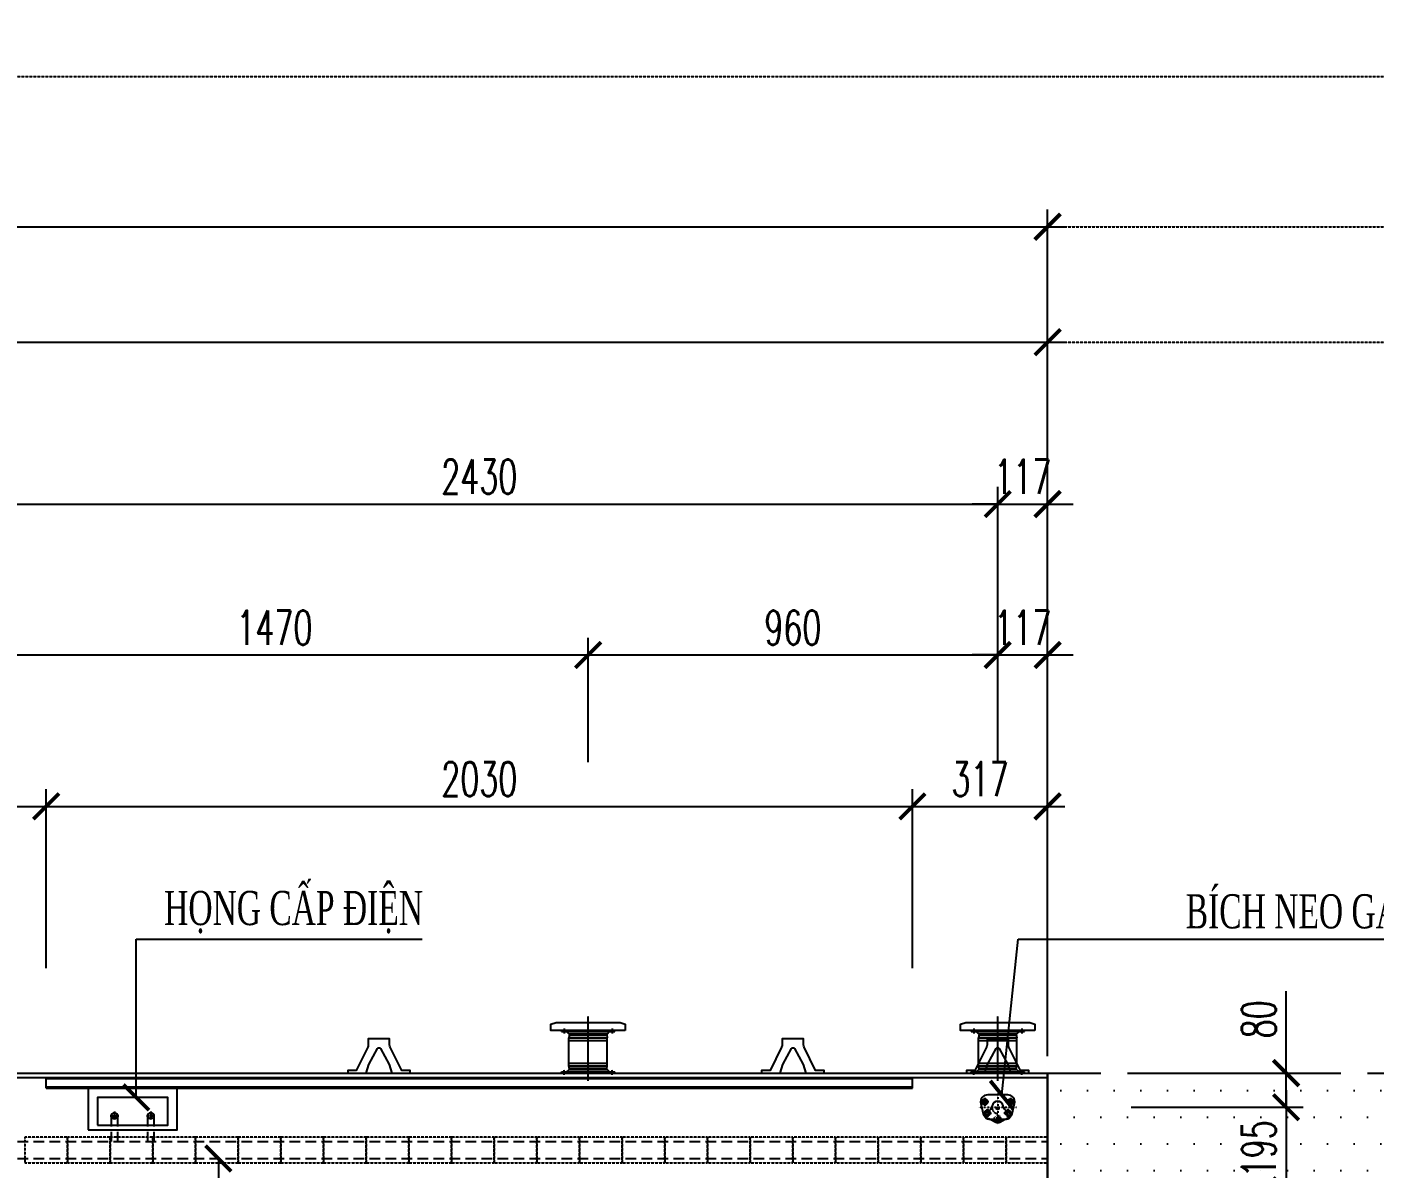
# Model space of a CAD drawing. Extents: x -64479 to 90650, y -38385 to 38270.
# Drawn here: x -30329 to -27172, y 24756 to 27430 of the extents above; entities that cross this region are included whole.
import ezdxf
from ezdxf.enums import TextEntityAlignment as Align

# ---------------------------------------------------------------- set-up
doc = ezdxf.new("R2010")
doc.units = 0
doc.header["$MEASUREMENT"] = 0
for name, pattern in [('CENTER', [2, 1.25, -0.25, 0.25, -0.25]), ('CENTER2', [1.125, 0.75, -0.125, 0.125, -0.125]), ('HIDDEN', [0.375, 0.25, -0.125])]:
    doc.linetypes.add(name, pattern=pattern)
doc.layers.get('0').update_dxf_attribs({"linetype": 'CONTINUOUS'})
for name, color, linetype in [('BELT', 6, 'CONTINUOUS'), ('BORDER', 2, 'CONTINUOUS'), ('CENTER', 9, 'CENTER2'), ('Dam', 4, 'CONTINUOUS'), ('Demtau1', 22, 'CONTINUOUS'), ('DIMENSION', 4, 'CONTINUOUS'), ('GCS', 5, 'CONTINUOUS'), ('HIDDEN', 4, 'HIDDEN'), ('N-_OTHRFNDR-', 8, 'CONTINUOUS'), ('TEXT', 3, 'CONTINUOUS'), ('TIM', 8, 'CENTER')]:
    doc.layers.add(name, color=color, linetype=linetype)
doc.styles.add('DIM', font='romans.shx', dxfattribs={"width": 0.65})
doc.styles.add('THUONG', font='vntimeh.shx')
doc.dimstyles.new('400.Ph', dxfattribs={"dimscale": 400, "dimtxt": 0.2, "dimasz": 0.15, "dimexe": 0.1, "dimexo": 0.1, "dimgap": 0.06, "dimtad": 1, "dimdec": 0, "dimzin": 0, "dimdsep": 46, "dimtxsty": 'DIM', "dimblk": 'ARCHTICK', "dimcen": 0.15, "dimdle": 0.1, "dimclrd": 256, "dimclre": 7, "dimclrt": 6, "dimadec": 0, "dimazin": 0, "dimtfac": 1, "dimtdec": 0, "dimtix": 1, "dimtmove": 0, "dimatfit": 3, "dimldrblk": 'ARCHTICK', "dimfxl": 1, "dimtolj": 1, "dimtzin": 0, "dimarcsym": 0})

# ---------------------------------------------------------------- blocks, each defined once
blk = doc.blocks.new('_ArchTick')
at = {"color": 0, "linetype": 'ByBlock', "const_width": 0.15}
blk.add_lwpolyline([(-0.5, -0.5), (0.5, 0.5)], dxfattribs=at)
blk = doc.blocks.new('*D59')
at = {"layer": 'DIMENSION', "lineweight": -2}
for p, q in [((-27378.21529452159, 24978.20386482008), (-27378.21529452159, 25170.39434101056)), ((-27378.21529452159, 24898.20386482007), (-27378.21529452159, 25018.20386482008))]:
    blk.add_line(p, q, dxfattribs=at)
at = {"layer": 'DIMENSION', "color": 7, "lineweight": -2}
for p, q in [((-27741.42805561714, 24978.20386482008), (-27338.21529452159, 24978.20386482008)), ((-27741.42805561714, 24898.20386482007), (-27338.21529452159, 24898.20386482007))]:
    blk.add_line(p, q, dxfattribs=at)
at = {"layer": 'DIMENSION', "lineweight": -2, "xscale": 60, "yscale": 60, "zscale": 60}
for p, rotation in [((-27378.21529452159, 24978.20386482008), 90), ((-27378.21529452159, 24898.20386482007), 270)]:
    blk.add_blockref('_ArchTick', p, dxfattribs=dict(at, rotation=rotation))
at = {"layer": 'DIMENSION', "color": 6, "insert": (-27442.21529452159, 25104.29910291531), "char_height": 80, "attachment_point": 5, "rotation": 90, "style": 'DIM'}
blk.add_mtext('\\A1;80', dxfattribs=at)
blk = doc.blocks.new('*D60')
at = {"layer": 'DIMENSION', "lineweight": -2}
blk.add_line((-27378.21529452159, 24938.20386482007), (-27378.21529452159, 24663.20386482016), dxfattribs=at)
at = {"layer": 'DIMENSION', "color": 7, "lineweight": -2}
for p, q in [((-27741.42805561714, 24898.20386482007), (-27338.21529452159, 24898.20386482007)), ((-27741.42805561714, 24703.20386482016), (-27338.21529452159, 24703.20386482016))]:
    blk.add_line(p, q, dxfattribs=at)
at = {"layer": 'DIMENSION', "lineweight": -2, "xscale": 60, "yscale": 60, "zscale": 60}
for p, rotation in [((-27378.21529452159, 24898.20386482007), 90), ((-27378.21529452159, 24703.20386482016), 270)]:
    blk.add_blockref('_ArchTick', p, dxfattribs=dict(at, rotation=rotation))
at = {"layer": 'DIMENSION', "color": 6, "insert": (-27442.2152945216, 24800.70386482011), "char_height": 80, "attachment_point": 5, "rotation": 90, "style": 'DIM'}
blk.add_mtext('\\A1;195', dxfattribs=at)
blk = doc.blocks.new('A$C42EA4546')
at = {"layer": 'BELT'}
blk.add_lwpolyline([(311.8807818362256, 322.9667530239676, 0.842705292243181), (568.1192321408598, 322.9667530239676, -0.2657271446438246), (681.838365442949, 460.8197275729034, 0.8337790845266461), (650.0000069885427, 635.0000039500155), (230.0000069885427, 635.0000039500301, 0.8337790845266461), (198.1616485341364, 460.8197275729034, -0.2657271446438246)], format="xyb", close=True, dxfattribs=at)
for points in [[(618.0809530322877, 635.0000039500228), (486.1934488722327, 703.6914123667084, 0.2448094604375834), (393.8065651048528, 703.6914123667084), (261.9190609448269, 635.0000039500301, 0.2176464399014441)], [(144.534847082381, 573.2082729897156, 0.189585647641808), (102.7115378980088, 513.1290718521195), (44.47403298916469, 268.1629659884929, 0.4843508722326587), (205.0000069885427, 65.00000395001553)], [(205.0000069885427, 65.00000395001553), (675.0000069885427, 65.00000395001553, 0.4843508722326554), (835.5259809879207, 268.1629659884929), (777.2884760790766, 513.1290718521195, 0.1895856476418757), (735.4651668946753, 573.2082729897229)]]:
    blk.add_lwpolyline(points, format="xyb", dxfattribs=at)
at = {"layer": 'BORDER'}
for centre, radius in [((440.0000069885427, 380.0000039500155), 25), ((140.0000069885427, 230.0000039500155), 68), ((140.0000069885427, 230.0000039500155), 34), ((740.0000069885427, 230.0000039500155), 68), ((740.0000069885427, 230.0000039500155), 34)]:
    blk.add_circle(centre, radius, dxfattribs=at)
for centre, radius, start, end in [((440.0000069885427, 615.0000039500155), 68, 18.20995686428279, 161.7900431357028), ((440.0000069885427, 615.0000039500155), 34, 38.68218745351337, 141.3178125464785), ((200.0000069885427, 490.0000039500155), 68, 151.9539922459866, 307.3555921914679), ((200.0000069885427, 490.0000039500155), 34, 203.19040068203, 277.9750208505151), ((680.0000069885427, 490.0000039500155), 68, 232.6444078085321, 28.04600775401338), ((680.0000069885427, 490.0000039500155), 34, 262.0249791494849, 336.8095993179707), ((680.0000069885427, 490.0000039500155), 34, 262.0249791494849, 336.8095993179707)]:
    blk.add_arc(centre, radius, start, end, dxfattribs=at)
at = {"layer": 'CENTER'}
for p, q in [((440.0000069885427, 3.9500155253e-06), (440.0000069885427, 750.0000039500155)), ((880.0000069885427, 355.0000039500155), (6.9885427365e-06, 355.0000039500155)), ((104.0000069885427, 490.0000039500155), (296.0000069885428, 490.0000039500155)), ((140.0000069885427, 134.0000039500155), (140.0000069885427, 326.0000039500155)), ((200.0000069885427, 394.0000039500155), (200.0000069885427, 586.0000039500155)), ((344.0000069885428, 615.0000039500155), (536.0000069885427, 615.0000039500155)), ((776.0000069885427, 490.0000039500155), (584.0000069885427, 490.0000039500155)), ((680.0000069885427, 394.0000039500155), (680.0000069885427, 586.0000039500155)), ((740.0000069885427, 134.0000039500155), (740.0000069885427, 326.0000039500155)), ((236.0000069885427, 230.0000039500155), (44.00000698854273, 230.0000039500155)), ((644.0000069885427, 230.0000039500155), (836.0000069885426, 230.0000039500155))]:
    blk.add_line(p, q, dxfattribs=at)
at = {"layer": 'CENTER', "ltscale": 0.5}
blk.add_line((488.0000069885427, 380.0000039500155), (392.0000069885428, 380.0000039500155), dxfattribs=at)
at = {"layer": 'HIDDEN'}
for points in [[(261.9190609448269, 635.0000039500301), (153.8065651048527, 578.6914123667084, 0.0269488130540499), (144.534847082381, 573.2082729897156)], [(735.4651668946753, 573.2082729897229, 0.0269488130539793), (726.1934488722326, 578.6914123667084), (618.0809530322877, 635.0000039500228, 0.2448094604375834)]]:
    blk.add_lwpolyline(points, format="xyb", dxfattribs=at)
for centre, radius, start, end in [((440.0000069885427, 615.0000039500155), 68, 161.7900431357028, 18.20995686428279), ((440.0000069885427, 615.0000039500155), 34, 141.3178125464785, 38.68218745351337), ((200.0000069885427, 490.0000039500155), 68, 307.3555921914679, 151.9539922459866), ((200.0000069885427, 490.0000039500155), 34, 277.9750208505151, 203.19040068203), ((435.6273797067551, 362.7370410726653), 138.3320887320399, 343.2917373517136, 88.18859940218906), ((680.0000069885427, 490.0000039500155), 68, 28.04600775401338, 232.6444078085321), ((680.0000069885427, 490.0000039500155), 34, 336.8095993179707, 262.0249791494849)]:
    blk.add_arc(centre, radius, start, end, dxfattribs=at)
blk = doc.blocks.new('*D282')
at = {"layer": 'DIMENSION', "color": 7, "lineweight": -2}
for p, q in [((-30484.07362315731, 25707.14136621435), (-30484.07362315731, 25997.91137344873)), ((-29014.07362315731, 25707.14136621435), (-29014.07362315731, 25997.91137344873))]:
    blk.add_line(p, q, dxfattribs=at)
at = {"layer": 'DIMENSION', "lineweight": -2}
blk.add_line((-30524.07362315731, 25957.91137344873), (-28974.07362315731, 25957.91137344873), dxfattribs=at)
at = {"layer": 'DIMENSION', "lineweight": -2, "xscale": 60, "yscale": 60, "zscale": 60, "rotation": 180}
blk.add_blockref('_ArchTick', (-30484.07362315731, 25957.91137344873), dxfattribs=at)
at = {"layer": 'DIMENSION', "lineweight": -2, "xscale": 60, "yscale": 60, "zscale": 60}
blk.add_blockref('_ArchTick', (-29014.07362315731, 25957.91137344873), dxfattribs=at)
at = {"layer": 'DIMENSION', "color": 6, "insert": (-29749.07362315731, 26021.91137344874), "char_height": 80, "attachment_point": 5, "style": 'DIM'}
blk.add_mtext('\\A1;1470', dxfattribs=at)
blk = doc.blocks.new('*D283')
at = {"layer": 'DIMENSION', "color": 7, "lineweight": -2}
for p, q in [((-29014.07362315731, 25707.14136621435), (-29014.07362315731, 25997.91137344873)), ((-28054.07362315731, 25707.14136621435), (-28054.07362315731, 25997.91137344873))]:
    blk.add_line(p, q, dxfattribs=at)
at = {"layer": 'DIMENSION', "lineweight": -2}
blk.add_line((-29054.07362315731, 25957.91137344873), (-28014.07362315731, 25957.91137344873), dxfattribs=at)
at = {"layer": 'DIMENSION', "lineweight": -2, "xscale": 60, "yscale": 60, "zscale": 60, "rotation": 180}
blk.add_blockref('_ArchTick', (-29014.07362315731, 25957.91137344873), dxfattribs=at)
at = {"layer": 'DIMENSION', "lineweight": -2, "xscale": 60, "yscale": 60, "zscale": 60}
blk.add_blockref('_ArchTick', (-28054.07362315731, 25957.91137344873), dxfattribs=at)
at = {"layer": 'DIMENSION', "color": 6, "insert": (-28534.07362315731, 26021.91137344874), "char_height": 80, "attachment_point": 5, "style": 'DIM'}
blk.add_mtext('\\A1;960', dxfattribs=at)
blk = doc.blocks.new('*D284')
at = {"layer": 'DIMENSION', "color": 7, "lineweight": -2}
for p, q in [((-28054.07362315731, 25707.14136621435), (-28054.07362315731, 25997.91137344873)), ((-27937.0736231566, 25023.20386481669), (-27937.0736231566, 25997.91137344873))]:
    blk.add_line(p, q, dxfattribs=at)
at = {"layer": 'DIMENSION', "lineweight": -2}
for p, q in [((-28054.07362315731, 25957.91137344873), (-28114.07362315731, 25957.91137344873)), ((-28054.07362315731, 25957.91137344873), (-27937.0736231566, 25957.91137344873)), ((-27937.0736231566, 25957.91137344873), (-27877.0736231566, 25957.91137344873))]:
    blk.add_line(p, q, dxfattribs=at)
at = {"layer": 'DIMENSION', "lineweight": -2, "xscale": 60, "yscale": 60, "zscale": 60}
blk.add_blockref('_ArchTick', (-28054.07362315731, 25957.91137344873), dxfattribs=at)
at = {"layer": 'DIMENSION', "lineweight": -2, "xscale": 60, "yscale": 60, "zscale": 60, "rotation": 180}
blk.add_blockref('_ArchTick', (-27937.0736231566, 25957.91137344873), dxfattribs=at)
at = {"layer": 'DIMENSION', "color": 6, "insert": (-27995.57362315695, 26021.91137344874), "char_height": 80, "attachment_point": 5, "style": 'DIM'}
blk.add_mtext('\\A1;117', dxfattribs=at)
blk = doc.blocks.new('*D295')
at = {"layer": 'DIMENSION', "color": 7, "lineweight": -2}
for p, q in [((-30484.07362315731, 25997.91137344873), (-30484.07362315731, 26351.62059013511)), ((-28054.07362315731, 25997.91137344873), (-28054.07362315731, 26351.62059013511))]:
    blk.add_line(p, q, dxfattribs=at)
at = {"layer": 'DIMENSION', "lineweight": -2}
blk.add_line((-30524.07362315731, 26311.62059013511), (-28014.07362315731, 26311.62059013511), dxfattribs=at)
at = {"layer": 'DIMENSION', "lineweight": -2, "xscale": 60, "yscale": 60, "zscale": 60, "rotation": 180}
blk.add_blockref('_ArchTick', (-30484.07362315731, 26311.62059013511), dxfattribs=at)
at = {"layer": 'DIMENSION', "lineweight": -2, "xscale": 60, "yscale": 60, "zscale": 60}
blk.add_blockref('_ArchTick', (-28054.07362315731, 26311.62059013511), dxfattribs=at)
at = {"layer": 'DIMENSION', "color": 6, "insert": (-29269.07362315731, 26375.62059013511), "char_height": 80, "attachment_point": 5, "style": 'DIM'}
blk.add_mtext('\\A1;2430', dxfattribs=at)
blk = doc.blocks.new('*D296')
at = {"layer": 'DIMENSION', "color": 7, "lineweight": -2}
for p, q in [((-28054.07362315731, 25997.91137344873), (-28054.07362315731, 26351.62059013511)), ((-27937.0736231566, 25997.91137344873), (-27937.0736231566, 26351.62059013511))]:
    blk.add_line(p, q, dxfattribs=at)
at = {"layer": 'DIMENSION', "lineweight": -2}
for p, q in [((-28054.07362315731, 26311.62059013511), (-28114.07362315731, 26311.62059013511)), ((-28054.07362315731, 26311.62059013511), (-27937.0736231566, 26311.62059013511)), ((-27937.0736231566, 26311.62059013511), (-27877.0736231566, 26311.62059013511))]:
    blk.add_line(p, q, dxfattribs=at)
at = {"layer": 'DIMENSION', "lineweight": -2, "xscale": 60, "yscale": 60, "zscale": 60}
blk.add_blockref('_ArchTick', (-28054.07362315731, 26311.62059013511), dxfattribs=at)
at = {"layer": 'DIMENSION', "lineweight": -2, "xscale": 60, "yscale": 60, "zscale": 60, "rotation": 180}
blk.add_blockref('_ArchTick', (-27937.0736231566, 26311.62059013511), dxfattribs=at)
at = {"layer": 'DIMENSION', "color": 6, "insert": (-27995.57362315695, 26375.62059013511), "char_height": 80, "attachment_point": 5, "style": 'DIM'}
blk.add_mtext('\\A1;117', dxfattribs=at)
blk = doc.blocks.new('*D334')
at = {"layer": 'DIMENSION', "color": 7, "lineweight": -2}
for p, q in [((-30684.07362315731, 25223.83699780816), (-30684.07362315731, 25643.14136621435)), ((-30284.07362315732, 25223.83699780816), (-30284.07362315732, 25643.14136621435))]:
    blk.add_line(p, q, dxfattribs=at)
at = {"layer": 'DIMENSION', "lineweight": -2}
blk.add_line((-30724.07362315731, 25603.14136621435), (-30244.07362315732, 25603.14136621435), dxfattribs=at)
at = {"layer": 'DIMENSION', "lineweight": -2, "xscale": 60, "yscale": 60, "zscale": 60, "rotation": 180}
blk.add_blockref('_ArchTick', (-30684.07362315731, 25603.14136621435), dxfattribs=at)
at = {"layer": 'DIMENSION', "lineweight": -2, "xscale": 60, "yscale": 60, "zscale": 60}
blk.add_blockref('_ArchTick', (-30284.07362315732, 25603.14136621435), dxfattribs=at)
at = {"layer": 'DIMENSION', "color": 6, "insert": (-30484.07362315732, 25667.14136621435), "char_height": 80, "attachment_point": 5, "style": 'DIM'}
blk.add_mtext('\\A1;400', dxfattribs=at)
blk = doc.blocks.new('*D335')
at = {"layer": 'DIMENSION', "color": 7, "lineweight": -2}
for p, q in [((-30284.07362315732, 25223.83699780816), (-30284.07362315732, 25643.14136621435)), ((-28254.07362315731, 25223.83699780816), (-28254.07362315731, 25643.14136621435))]:
    blk.add_line(p, q, dxfattribs=at)
at = {"layer": 'DIMENSION', "lineweight": -2}
blk.add_line((-30324.07362315732, 25603.14136621435), (-28214.07362315731, 25603.14136621435), dxfattribs=at)
at = {"layer": 'DIMENSION', "lineweight": -2, "xscale": 60, "yscale": 60, "zscale": 60, "rotation": 180}
blk.add_blockref('_ArchTick', (-30284.07362315732, 25603.14136621435), dxfattribs=at)
at = {"layer": 'DIMENSION', "lineweight": -2, "xscale": 60, "yscale": 60, "zscale": 60}
blk.add_blockref('_ArchTick', (-28254.07362315731, 25603.14136621435), dxfattribs=at)
at = {"layer": 'DIMENSION', "color": 6, "insert": (-29269.07362315731, 25667.14136621435), "char_height": 80, "attachment_point": 5, "style": 'DIM'}
blk.add_mtext('\\A1;2030', dxfattribs=at)
blk = doc.blocks.new('*D336')
at = {"layer": 'DIMENSION', "color": 7, "lineweight": -2}
for p, q in [((-28254.07362315731, 25223.83699780816), (-28254.07362315731, 25643.14136621435)), ((-27937.0736231566, 25223.83699780816), (-27937.0736231566, 25643.14136621435))]:
    blk.add_line(p, q, dxfattribs=at)
at = {"layer": 'DIMENSION', "lineweight": -2}
blk.add_line((-28294.07362315731, 25603.14136621435), (-27897.0736231566, 25603.14136621435), dxfattribs=at)
at = {"layer": 'DIMENSION', "lineweight": -2, "xscale": 60, "yscale": 60, "zscale": 60, "rotation": 180}
blk.add_blockref('_ArchTick', (-28254.07362315731, 25603.14136621435), dxfattribs=at)
at = {"layer": 'DIMENSION', "lineweight": -2, "xscale": 60, "yscale": 60, "zscale": 60}
blk.add_blockref('_ArchTick', (-27937.0736231566, 25603.14136621435), dxfattribs=at)
at = {"layer": 'DIMENSION', "color": 6, "insert": (-28095.57362315695, 25667.14136621435), "char_height": 80, "attachment_point": 5, "style": 'DIM'}
blk.add_mtext('\\A1;317', dxfattribs=at)
blk = doc.blocks.new('*D340')
at = {"layer": 'DIMENSION', "color": 7, "lineweight": -2}
for p, q in [((-35480.07362315733, 25018.20386482005), (-35480.07362315733, 26730.87059342821)), ((-27937.0736231566, 25018.20386482007), (-27937.0736231566, 26730.87059342821))]:
    blk.add_line(p, q, dxfattribs=at)
at = {"layer": 'DIMENSION', "lineweight": -2}
blk.add_line((-35520.07362315733, 26690.87059342821), (-27897.0736231566, 26690.87059342821), dxfattribs=at)
at = {"layer": 'DIMENSION', "lineweight": -2, "xscale": 60, "yscale": 60, "zscale": 60, "rotation": 180}
blk.add_blockref('_ArchTick', (-35480.07362315733, 26690.87059342821), dxfattribs=at)
at = {"layer": 'DIMENSION', "lineweight": -2, "xscale": 60, "yscale": 60, "zscale": 60}
blk.add_blockref('_ArchTick', (-27937.0736231566, 26690.87059342821), dxfattribs=at)
at = {"layer": 'DIMENSION', "color": 6, "insert": (-31708.57362315697, 26754.87059342821), "char_height": 80, "attachment_point": 5, "style": 'DIM'}
blk.add_mtext('\\A1;7543', dxfattribs=at)
blk = doc.blocks.new('*D341')
at = {"layer": 'DIMENSION', "color": 7, "lineweight": -2}
for p, q in [((-50569.07362314672, 25997.91137344872), (-50569.07362314672, 27001.42662258379)), ((-27937.0736231566, 25997.91137344873), (-27937.0736231566, 27001.42662258379))]:
    blk.add_line(p, q, dxfattribs=at)
at = {"layer": 'DIMENSION', "lineweight": -2}
blk.add_line((-50609.07362314671, 26961.42662258379), (-27897.0736231566, 26961.42662258379), dxfattribs=at)
at = {"layer": 'DIMENSION', "lineweight": -2, "xscale": 60, "yscale": 60, "zscale": 60, "rotation": 180}
blk.add_blockref('_ArchTick', (-50569.07362314672, 26961.42662258379), dxfattribs=at)
at = {"layer": 'DIMENSION', "lineweight": -2, "xscale": 60, "yscale": 60, "zscale": 60}
blk.add_blockref('_ArchTick', (-27937.0736231566, 26961.42662258379), dxfattribs=at)
at = {"layer": 'DIMENSION', "color": 6, "insert": (-39253.07362315166, 27025.42662258379), "char_height": 80, "attachment_point": 5, "style": 'DIM'}
blk.add_mtext('\\A1;22632', dxfattribs=at)
blk = doc.blocks.new('*D411')
at = {"layer": 'HIDDEN', "color": 7, "lineweight": -2}
for p, q in [((-27937.0736231566, 25018.20386482008), (-27937.0736231566, 26730.87059342821)), ((-20393.0736231566, 25018.20386482008), (-20393.0736231566, 26730.87059342821))]:
    blk.add_line(p, q, dxfattribs=at)
at = {"layer": 'HIDDEN', "lineweight": -2}
blk.add_line((-27977.0736231566, 26690.87059342821), (-20353.0736231566, 26690.87059342821), dxfattribs=at)
at = {"layer": 'HIDDEN', "lineweight": -2, "xscale": 60, "yscale": 60, "zscale": 60, "rotation": 180}
blk.add_blockref('_ArchTick', (-27937.0736231566, 26690.87059342821), dxfattribs=at)
at = {"layer": 'HIDDEN', "lineweight": -2, "xscale": 60, "yscale": 60, "zscale": 60}
blk.add_blockref('_ArchTick', (-20393.0736231566, 26690.87059342821), dxfattribs=at)
at = {"layer": 'HIDDEN', "color": 6, "insert": (-24165.0736231566, 26754.87059342821), "char_height": 80, "attachment_point": 5, "style": 'DIM'}
blk.add_mtext('\\A1;7544', dxfattribs=at)
blk = doc.blocks.new('*D419')
at = {"layer": 'HIDDEN', "color": 7, "lineweight": -2}
for p, q in [((-27937.0736231566, 25023.20386481669), (-27937.0736231566, 27001.42662258379)), ((-12849.07362314809, 25008.20386482006), (-12849.07362314809, 27001.42662258379))]:
    blk.add_line(p, q, dxfattribs=at)
at = {"layer": 'HIDDEN', "lineweight": -2}
blk.add_line((-27977.0736231566, 26961.42662258379), (-12809.07362314809, 26961.42662258379), dxfattribs=at)
at = {"layer": 'HIDDEN', "lineweight": -2, "xscale": 60, "yscale": 60, "zscale": 60, "rotation": 180}
blk.add_blockref('_ArchTick', (-27937.0736231566, 26961.42662258379), dxfattribs=at)
at = {"layer": 'HIDDEN', "lineweight": -2, "xscale": 60, "yscale": 60, "zscale": 60}
blk.add_blockref('_ArchTick', (-12849.07362314809, 26961.42662258379), dxfattribs=at)
at = {"layer": 'HIDDEN', "color": 6, "insert": (-20393.07362315235, 27025.42662258379), "char_height": 80, "attachment_point": 5, "style": 'DIM'}
blk.add_mtext('\\A1;15088', dxfattribs=at)
blk = doc.blocks.new('*D420')
at = {"layer": 'HIDDEN', "color": 7, "lineweight": -2}
for p, q in [((-50569.07362314671, 25018.20386482007), (-50569.07362314671, 27353.0732613296)), ((-12849.07362314809, 25018.20386482008), (-12849.07362314809, 27353.0732613296))]:
    blk.add_line(p, q, dxfattribs=at)
at = {"layer": 'HIDDEN', "lineweight": -2}
blk.add_line((-50609.0736231467, 27313.0732613296), (-12809.07362314809, 27313.0732613296), dxfattribs=at)
at = {"layer": 'HIDDEN', "lineweight": -2, "xscale": 60, "yscale": 60, "zscale": 60, "rotation": 180}
blk.add_blockref('_ArchTick', (-50569.07362314671, 27313.0732613296), dxfattribs=at)
at = {"layer": 'HIDDEN', "lineweight": -2, "xscale": 60, "yscale": 60, "zscale": 60}
blk.add_blockref('_ArchTick', (-12849.07362314809, 27313.0732613296), dxfattribs=at)
at = {"layer": 'HIDDEN', "color": 6, "insert": (-31709.0736231474, 27377.0732613296), "char_height": 80, "attachment_point": 5, "style": 'DIM'}
blk.add_mtext('\\A1;37720', dxfattribs=at)
blk = doc.blocks.new('demcss')
at = {"layer": 'N-_OTHRFNDR-', "color": 22}
for p, q in [((-53909.35637328984, 25088.90334140768), (-53909.35637328983, 25086.09084120859)), ((-53909.35637328984, 25088.90334140768), (-53784.35636735265, 25088.90334140768)), ((-53909.35637328984, 25086.0908412086), (-53784.35636735265, 25086.0908412086)), ((-53897.18449771169, 25086.09084120862), (-53890.48137239332, 25079.37209073306)), ((-53890.48137239332, 25079.37209073306), (-53891.7001224512, 25071.52834017787)), ((-53891.7001224512, 25071.52834017786), (-53891.7001224512, 25006.27833555944)), ((-53891.7001224512, 25071.52834017786), (-53802.0126181913, 25071.52834017786)), ((-53890.48137239332, 25080.62209082152), (-53803.23136824917, 25080.62209082152)), ((-53890.48137239332, 25077.49709060033), (-53803.23136824917, 25077.49709060033)), ((-53796.52824293081, 25086.09084120862), (-53803.23136824917, 25079.37209073306)), ((-53803.23136824917, 25079.37209073306), (-53802.0126181913, 25071.52834017787)), ((-53802.01261819127, 25071.52834017786), (-53802.01261819128, 25006.27833555944)), ((-53784.35636735265, 25088.90334140768), (-53784.35636735265, 25086.09084120859)), ((-53891.7001224512, 25065.27833973549), (-53802.0126181913, 25065.27833973549)), ((-53891.7001224512, 25012.52833600182), (-53802.0126181913, 25012.52833600181)), ((-53890.48137239332, 24998.43458500424), (-53891.7001224512, 25006.27833555943)), ((-53891.7001224512, 25006.27833555944), (-53802.0126181913, 25006.27833555943)), ((-53803.23136824917, 24998.43458500424), (-53802.0126181913, 25006.27833555943)), ((-53909.35637328984, 24991.71583452869), (-53909.35637328984, 24988.90333432962)), ((-53909.35637328984, 24991.71583452869), (-53784.35636735265, 24991.71583452869)), ((-53909.35637328984, 24988.90333432962), (-53784.35636735265, 24988.90333432962)), ((-53897.18449771169, 24991.71583452869), (-53890.48137239332, 24998.43458500424)), ((-53890.48137239332, 25000.30958513696), (-53803.23136824917, 25000.30958513696)), ((-53890.48137239332, 24997.18458491577), (-53803.23136824917, 24997.18458491577)), ((-53796.52824293081, 24991.71583452869), (-53803.23136824917, 24998.43458500424)), ((-53784.35636735265, 24991.71583452869), (-53784.35636735265, 24988.90333432962))]:
    blk.add_line(p, q, dxfattribs=at)
at = {"layer": 'N-_OTHRFNDR-', "color": 22, "linetype": 'CENTER'}
for p, q in [((-53903.10637299297, 25093.13341563198), (-53903.10637299297, 25081.60811971701)), ((-53790.60636764952, 25093.13341563198), (-53790.60636764952, 25081.60811971701)), ((-53903.10637299297, 24984.67326010533), (-53903.10637299297, 24996.19855602029)), ((-53790.60636764952, 24984.67326010533), (-53790.60636764952, 24996.19855602029))]:
    blk.add_line(p, q, dxfattribs=at)
at = {"layer": 'N-_OTHRFNDR-', "color": 22}
blk.add_lwpolyline([(-53759.91887031793, 24988.90334140138), (-53933.79387031107, 24988.90334140232), (-53933.79387031115, 24973.9033414029), (-53921.85637031897, 24970.15334139935), (-53771.85637031751, 24970.15334139854), (-53759.91887031801, 24973.90334140197)], close=True, dxfattribs=at)
at = {"layer": 'TIM', "color": 22}
blk.add_line((-53846.85637032124, 25107.35390152924), (-53846.85637032124, 24955.47264662337), dxfattribs=at)

msp = doc.modelspace()

# ---------------------------------------------------------------- hatches: boundary and pattern name
at = {"layer": 'DIMENSION'}
h = msp.add_hatch(dxfattribs=at)
h.set_pattern_fill('DOTS', color=8, scale=1000, style=0)
h.set_pattern_definition([(0, (0, 0), (31.25, 62.5), [0, -62.5])])
h.paths.add_polyline_path([(-24569.07362315797, 24978.20386482008), (-27937.0736231566, 24978.20386482009), (-27937.0736231566, 24828.20386482007), (-27934.07362314665, 24828.20386482007), (-27934.07362314664, 24768.20386482007), (-27937.0736231566, 24768.20386482007), (-27937.0736231566, 22578.20386482008), (-24569.07362315797, 22578.20386482008)])

# ---------------------------------------------------------------- linework, layer by layer
at = {"layer": 'BORDER', "color": 1}
for p, q in [((-50569.0736231467, 24978.20386482007), (-27937.0736231566, 24978.20386482007)), ((-27937.0736231566, 22578.20386482049), (-27937.0736231566, 24978.20386482006)), ((-43024.07362315586, 24968.20386482006), (-27937.0736231566, 24968.20386482006))]:
    msp.add_line(p, q, dxfattribs=at)
at = {"layer": 'BORDER', "linetype": 'HIDDEN', "ltscale": 500}
msp.add_line((-27937.0736231566, 24978.20386482008), (-19134.07362314733, 24978.20386482008), dxfattribs=at)
at = {"layer": 'BORDER'}
msp.add_lwpolyline([(-27937.0736231566, 24978.20386482005), (-27937.07362315111, 24661.20386481956), (-27897.07362315232, 24661.20386482004), (-27897.0736231522, 24456.70386482009), (-27937.07362314849, 24456.70386482053), (-27937.07362314851, 24456.70386482038), (-27977.07362315149, 24456.70386481968), (-27977.07362315136, 24248.20386482006), (-27937.07362316736, 24248.20386466402), (-27937.07362315174, 23631.20386481956), (-27897.07362315295, 23631.20386482004), (-27897.07362315284, 23441.70386482009), (-27937.07362314913, 23441.70386482053), (-27937.07362314915, 23441.70386482038), (-27977.07362315213, 23441.70386481968), (-27977.07362315201, 23248.20386482007), (-27937.07362314897, 23248.20386481929), (-27937.07362314515, 22578.2038648202)], dxfattribs=at)
for points in [[(-30185.98223052008, 24845.20386482007), (-29976.98223052008, 24845.20386482007), (-29976.98223052008, 24943.20386482007), (-30185.98223052008, 24943.20386482007)], [(-30163.98223052008, 24856.20386482007), (-29998.98223052008, 24856.20386482007), (-29998.98223052008, 24921.20386482007), (-30163.98223052008, 24921.20386482007)]]:
    msp.add_lwpolyline(points, close=True, dxfattribs=at)
at = {"layer": 'CENTER'}
for p, q in [((-30133.98223052008, 24878.20386482007), (-30113.98223052008, 24878.20386482007)), ((-30123.98223052008, 24888.20386482013), (-30123.98223052008, 24868.20386482013)), ((-30048.98223052008, 24878.20386482007), (-30028.98223052008, 24878.20386482007)), ((-30038.98223052008, 24888.20386482013), (-30038.98223052008, 24868.20386482013))]:
    msp.add_line(p, q, dxfattribs=at)
at = {"layer": 'Demtau1'}
for points in [[(-29527.80618894617, 24998.20386482093), (-29507.55655810132, 25035.5880999668, -0.5836976538995254), (-29500.59068810462, 25035.58809995775), (-29480.34105736875, 24998.20386482093), (-29474.07362315731, 24978.20386482092), (-29430.74028982397, 24978.20386482092), (-29430.74028982397, 24983.93719815428), (-29450.74028982396, 24983.93719815428), (-29477.69478315321, 25039.09573212045, -0.1292383779417974), (-29479.07362315731, 25044.34111615433), (-29479.07362315731, 25058.20386482092), (-29529.07362315731, 25058.20386482092), (-29529.07362315731, 25044.34111615433, -0.1292383779419432), (-29530.4524631614, 25039.09573212045), (-29557.40695649064, 24983.93719815424), (-29577.40695649063, 24983.93719815424), (-29577.40695649063, 24978.20386482092), (-29534.07362315731, 24978.20386482092)], [(-28557.80618894617, 24998.20386482093), (-28537.55655810132, 25035.5880999668, -0.5836976538995254), (-28530.59068810462, 25035.58809995775), (-28510.34105736875, 24998.20386482093), (-28504.07362315731, 24978.20386482092), (-28460.74028982397, 24978.20386482092), (-28460.74028982397, 24983.93719815428), (-28480.74028982397, 24983.93719815428), (-28507.69478315321, 25039.09573212045, -0.1292383779417974), (-28509.0736231573, 25044.34111615433), (-28509.0736231573, 25058.20386482092), (-28559.07362315731, 25058.20386482092), (-28559.07362315731, 25044.34111615433, -0.1292383779419432), (-28560.4524631614, 25039.09573212045), (-28587.40695649064, 24983.93719815424), (-28607.40695649063, 24983.93719815424), (-28607.40695649063, 24978.20386482092), (-28564.07362315731, 24978.20386482092)], [(-28077.80618894616, 24998.20386482093), (-28057.55655810132, 25035.5880999668, -0.5836976538995254), (-28050.59068810462, 25035.58809995775), (-28030.34105736875, 24998.20386482093), (-28024.07362315731, 24978.20386482092), (-27980.74028982397, 24978.20386482092), (-27980.74028982397, 24983.93719815428), (-28000.74028982396, 24983.93719815428), (-28027.69478315321, 25039.09573212045, -0.1292383779417974), (-28029.0736231573, 25044.34111615433), (-28029.0736231573, 25058.20386482092), (-28079.07362315731, 25058.20386482092), (-28079.07362315731, 25044.34111615433, -0.1292383779419432), (-28080.4524631614, 25039.09573212045), (-28107.40695649064, 24983.93719815424), (-28127.40695649063, 24983.93719815424), (-28127.40695649063, 24978.20386482092), (-28084.07362315731, 24978.20386482092)]]:
    msp.add_lwpolyline(points, format="xyb", close=True, dxfattribs=at)
at = {"layer": 'GCS'}
for p, q in [((-30284.07362315732, 24943.20386481983), (-30284.07362315731, 24968.20386482006)), ((-30284.07362315732, 24943.20386481737), (-28900.07362314662, 24943.20386481718)), ((-28900.07362314662, 24943.20386482007), (-28784.07362314666, 24943.20386482006)), ((-28784.07362314666, 24943.20386482006), (-28254.07362315731, 24943.20386482006)), ((-28254.07362315731, 24943.20386481983), (-28254.0736231573, 24968.20386482006))]:
    msp.add_line(p, q, dxfattribs=at)
at = {"layer": 'GCS', "color": 8}
for p, q in [((-30284.07362315731, 24965.70386481738), (-28900.07362314661, 24965.70386481719)), ((-30284.07362315732, 24945.70386481737), (-28900.07362314662, 24945.70386481719)), ((-28900.07362314662, 24965.70386482007), (-28786.57362314664, 24965.70386482007)), ((-28900.07362314662, 24945.70386482005), (-28786.57362314665, 24945.70386482005)), ((-28786.57362314664, 24965.70386482007), (-28254.07362315731, 24965.70386482008)), ((-28786.57362314665, 24945.70386482005), (-28254.07362315731, 24945.70386482006))]:
    msp.add_line(p, q, dxfattribs=at)
at = {"layer": 'HIDDEN', "ltscale": 100}
for p, q in [((-30131.48223052008, 24878.20386482007), (-30131.48223052008, 24818.20386482007)), ((-30116.48223052008, 24878.20386482007), (-30116.48223052009, 24818.20386482007)), ((-30046.48223052008, 24878.20386482007), (-30046.48223052009, 24818.20386482007)), ((-30031.48223052008, 24878.20386482007), (-30031.48223052008, 24818.20386482007)), ((-50489.07362314694, 24818.20386482007), (-27937.0736231566, 24818.20386482007)), ((-50489.07362314694, 24778.20386482008), (-27937.0736231566, 24778.20386482007))]:
    msp.add_line(p, q, dxfattribs=at)
at = {"layer": 'HIDDEN'}
for points in [[(-30334.07362314664, 24768.20386482007), (-30234.07362314665, 24768.20386482007), (-30234.07362314665, 24828.20386482007), (-30334.07362314664, 24828.20386482007)], [(-30234.07362314665, 24768.20386482007), (-30134.07362314664, 24768.20386482007), (-30134.07362314664, 24828.20386482007), (-30234.07362314665, 24828.20386482007)], [(-30134.07362314664, 24768.20386482007), (-30034.07362314665, 24768.20386482007), (-30034.07362314665, 24828.20386482007), (-30134.07362314664, 24828.20386482007)], [(-30034.07362314665, 24768.20386482007), (-29934.07362314664, 24768.20386482007), (-29934.07362314664, 24828.20386482007), (-30034.07362314665, 24828.20386482007)], [(-29934.07362314664, 24768.20386482007), (-29834.07362314665, 24768.20386482007), (-29834.07362314665, 24828.20386482007), (-29934.07362314664, 24828.20386482007)], [(-29834.07362314665, 24768.20386482007), (-29734.07362314664, 24768.20386482007), (-29734.07362314664, 24828.20386482007), (-29834.07362314665, 24828.20386482007)], [(-29734.07362314664, 24768.20386482007), (-29634.07362314665, 24768.20386482007), (-29634.07362314665, 24828.20386482007), (-29734.07362314664, 24828.20386482007)], [(-29634.07362314665, 24768.20386482007), (-29534.07362314664, 24768.20386482007), (-29534.07362314664, 24828.20386482007), (-29634.07362314665, 24828.20386482007)], [(-29534.07362314664, 24768.20386482007), (-29434.07362314665, 24768.20386482007), (-29434.07362314665, 24828.20386482007), (-29534.07362314664, 24828.20386482007)], [(-29434.07362314665, 24768.20386482007), (-29334.07362314664, 24768.20386482007), (-29334.07362314664, 24828.20386482007), (-29434.07362314665, 24828.20386482007)], [(-29334.07362314664, 24768.20386482007), (-29234.07362314664, 24768.20386482007), (-29234.07362314664, 24828.20386482007), (-29334.07362314664, 24828.20386482007)], [(-29234.07362314664, 24768.20386482007), (-29134.07362314664, 24768.20386482007), (-29134.07362314664, 24828.20386482007), (-29234.07362314664, 24828.20386482007)], [(-29134.07362314664, 24768.20386482007), (-29034.07362314665, 24768.20386482007), (-29034.07362314665, 24828.20386482007), (-29134.07362314664, 24828.20386482007)], [(-29034.07362314665, 24768.20386482007), (-28934.07362314664, 24768.20386482007), (-28934.07362314664, 24828.20386482007), (-29034.07362314665, 24828.20386482007)], [(-28934.07362314664, 24768.20386482007), (-28834.07362314665, 24768.20386482007), (-28834.07362314665, 24828.20386482007), (-28934.07362314664, 24828.20386482007)], [(-28834.07362314665, 24768.20386482007), (-28734.07362314664, 24768.20386482007), (-28734.07362314664, 24828.20386482007), (-28834.07362314665, 24828.20386482007)], [(-28734.07362314664, 24768.20386482007), (-28634.07362314664, 24768.20386482007), (-28634.07362314664, 24828.20386482007), (-28734.07362314664, 24828.20386482007)], [(-28634.07362314664, 24768.20386482007), (-28534.07362314664, 24768.20386482007), (-28534.07362314664, 24828.20386482007), (-28634.07362314664, 24828.20386482007)], [(-28534.07362314664, 24768.20386482007), (-28434.07362314664, 24768.20386482007), (-28434.07362314664, 24828.20386482007), (-28534.07362314664, 24828.20386482007)], [(-28434.07362314664, 24768.20386482007), (-28334.07362314664, 24768.20386482007), (-28334.07362314664, 24828.20386482007), (-28434.07362314664, 24828.20386482007)], [(-28334.07362314664, 24768.20386482007), (-28234.07362314664, 24768.20386482007), (-28234.07362314664, 24828.20386482007), (-28334.07362314664, 24828.20386482007)], [(-28234.07362314664, 24768.20386482007), (-28134.07362314665, 24768.20386482007), (-28134.07362314665, 24828.20386482007), (-28234.07362314664, 24828.20386482007)], [(-28134.07362314665, 24768.20386482007), (-28034.07362314665, 24768.20386482007), (-28034.07362314665, 24828.20386482007), (-28134.07362314665, 24828.20386482007)]]:
    msp.add_lwpolyline(points, close=True, dxfattribs=at)
msp.add_lwpolyline([(-27937.0736231566, 24828.20386482007), (-28034.07362314665, 24828.20386482007), (-28034.07362314665, 24768.20386482007), (-27937.0736231566, 24768.20386482007)], dxfattribs=at)
for centre, radius in [((-30123.98223052008, 24878.20386482007), 7.500000000000302), ((-30123.98223052008, 24878.20386482007), 6.500000000000262), ((-30038.98223052008, 24878.20386482007), 7.500000000000302), ((-30038.98223052008, 24878.20386482007), 6.500000000000262)]:
    msp.add_circle(centre, radius, dxfattribs=at)

# ---------------------------------------------------------------- block references
at = {"layer": 'Dam', "xscale": -1, "rotation": 180}
for p in [(24832.78274716393, 50067.10720622773), (25792.78274716394, 50067.10720622773)]:
    msp.add_blockref('demcss', p, dxfattribs=at)
at = {"layer": 'DIMENSION', "xscale": 0.0999999999985448, "yscale": 0.0999999999985448, "zscale": 0.1, "rotation": 180}
msp.add_blockref('A$C42EA4546', (-28010.07362245909, 24933.70386521455), dxfattribs=at)

# ---------------------------------------------------------------- texts
at = {"layer": 'TEXT', "style": 'THUONG', "width": 0.65}
for s, p in [('häng cÊp ®iÖn', (-29704.21452775574, 25369.2289280011)), ('bÝch neo gang ®óc 100t', (-27120.2989785282, 25369.2289280011))]:
    msp.add_text(s, height=80, dxfattribs=at).set_placement(p, align=Align.MIDDLE)

# ---------------------------------------------------------------- dimensions: what is measured, and where the dimension line sits
at = {"layer": 'DIMENSION'}
dim = msp.add_linear_dim(base=(-27937.0736231566, 26961.42662258379), p1=(-50569.07362314672, 25957.91137344872), p2=(-27937.0736231566, 25957.91137344873), dimstyle='400.Ph', dxfattribs=at)
dim.commit()
dim.dimension.update_dxf_attribs({"geometry": '*D341', "text_midpoint": (-39253.07362315166, 27025.42662258379)})
for base, p1, p2, picture, middle in [((-27937.0736231566, 26690.87059342821), (-35480.07362315733, 24978.20386482005), (-27937.0736231566, 24978.20386482007), '*D340', (-31708.57362315697, 26754.87059342821)), ((-28054.07362315731, 26311.62059013511), (-30484.07362315731, 25957.91137344873), (-28054.07362315731, 25957.91137344873), '*D295', (-29269.07362315731, 26375.62059013511)), ((-27937.0736231566, 26311.62059013511), (-28054.07362315731, 25957.91137344873), (-27937.0736231566, 25957.91137344873), '*D296', (-27995.57362315695, 26375.62059013511)), ((-29014.07362315731, 25957.91137344873), (-30484.07362315731, 25667.14136621435), (-29014.07362315731, 25667.14136621435), '*D282', (-29749.07362315731, 26021.91137344874)), ((-28054.07362315731, 25957.91137344873), (-29014.07362315731, 25667.14136621435), (-28054.07362315731, 25667.14136621435), '*D283', (-28534.07362315731, 26021.91137344874)), ((-27937.0736231566, 25957.91137344873), (-28054.07362315731, 25667.14136621435), (-27937.0736231566, 24983.20386481669), '*D284', (-27995.57362315695, 26021.91137344874)), ((-30284.07362315732, 25603.14136621435), (-30684.07362315731, 25183.83699780816), (-30284.07362315732, 25183.83699780816), '*D334', (-30484.07362315732, 25667.14136621435)), ((-28254.07362315731, 25603.14136621435), (-30284.07362315732, 25183.83699780816), (-28254.07362315731, 25183.83699780816), '*D335', (-29269.07362315731, 25667.14136621435)), ((-27937.0736231566, 25603.14136621435), (-28254.07362315731, 25183.83699780816), (-27937.0736231566, 25183.83699780816), '*D336', (-28095.57362315695, 25667.14136621435))]:
    dim = msp.add_linear_dim(base=base, p1=p1, p2=p2, dimstyle='400.Ph', override={"dimtmove": 1}, dxfattribs=at)
    dim.commit()
    dim.dimension.update_dxf_attribs({"geometry": picture, "text_midpoint": middle})
dim = msp.add_linear_dim(base=(-27378.21529452159, 24898.20386482007), p1=(-27781.42805561715, 24978.20386482008), p2=(-27781.42805561715, 24898.20386482007), angle=90, dimstyle='400.Ph', dxfattribs=at)
dim.commit()
dim.dimension.update_dxf_attribs({"geometry": '*D59', "text_midpoint": (-27378.21529452159, 25104.29910291531), "dimtype": 160})
dim = msp.add_linear_dim(base=(-27378.21529452159, 24703.20386482016), p1=(-27781.42805561715, 24898.20386482007), p2=(-27781.42805561715, 24703.20386482016), angle=90, dimstyle='400.Ph', override={"dimtmove": 1}, dxfattribs=at)
dim.commit()
dim.dimension.update_dxf_attribs({"geometry": '*D60', "text_midpoint": (-27442.2152945216, 24800.70386482011)})
at = {"layer": 'HIDDEN'}
for base, p1, p2, picture, middle in [((-12849.07362314809, 27313.0732613296), (-50569.07362314671, 24978.20386482007), (-12849.07362314809, 24978.20386482008), '*D420', (-31709.0736231474, 27377.0732613296)), ((-12849.07362314809, 26961.42662258379), (-27937.0736231566, 24983.20386481669), (-12849.07362314809, 24968.20386482006), '*D419', (-20393.07362315235, 27025.42662258379)), ((-20393.0736231566, 26690.87059342821), (-27937.0736231566, 24978.20386482008), (-20393.0736231566, 24978.20386482008), '*D411', (-24165.0736231566, 26754.87059342821))]:
    dim = msp.add_linear_dim(base=base, p1=p1, p2=p2, dimstyle='400.Ph', dxfattribs=at)
    dim.commit()
    dim.dimension.update_dxf_attribs({"geometry": picture, "text_midpoint": middle})

# ---------------------------------------------------------------- leaders
at = {"layer": 'DIMENSION'}
for points in [[(-30073.07362315736, 24921.20386482007), (-30073.07362315736, 25292.21782301992), (-29402.63978210518, 25292.21782301992)], [(-28044.70855560691, 24927.20386481964), (-28006.40422911561, 25292.21782301992), (-26608.98550632061, 25292.21782301992)], [(-29880.43974931679, 24778.20386482007), (-29880.43974931678, 24465.75270061911), (-29085.65259000467, 24465.75270061911)]]:
    msp.add_leader(points, dimstyle='400.Ph', override={"dimgap": 0.06, "dimtad": 0}, dxfattribs=at)

doc.saveas('drawing.dxf')
